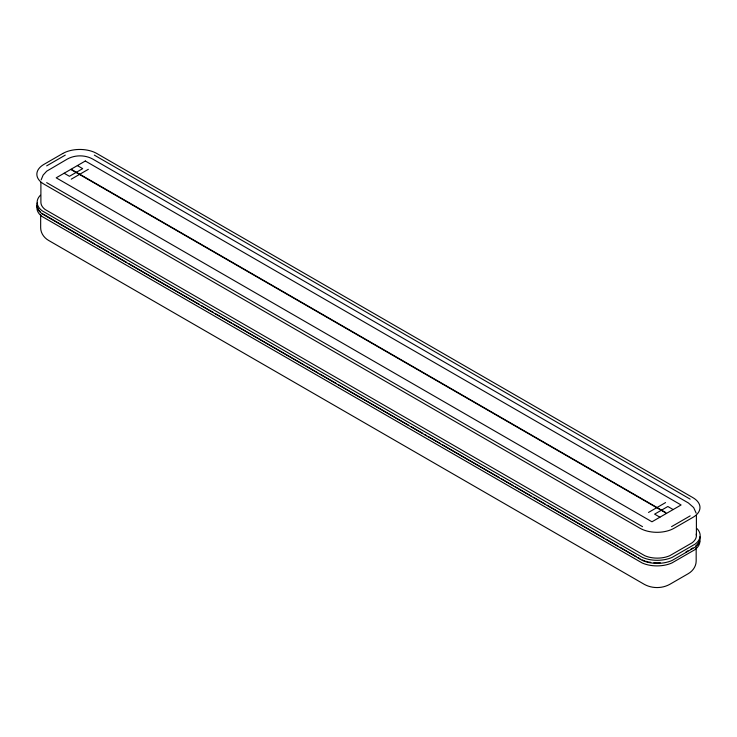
<?xml version="1.0" encoding="UTF-8"?>
<svg xmlns="http://www.w3.org/2000/svg" width="737" height="737" viewBox="0 0 737 737"><rect width="100%" height="100%" fill="white"/><g stroke="black" fill="none" stroke-linecap="round" stroke-linejoin="round"><path stroke-width="1.11" d="M41.152 179.865L43.124 175.093L46.689 171.196L67.38 159.026C75.082 154.807 84.976 154.807 92.669 159.026L688.404 502.966L693.664 507.581L696.143 513.127M46.661 165.862L65.28 155.111M71.268 179.174L88.329 169.326M648.505 512.436L665.566 502.588M671.554 526.651L690.173 515.891M685.99 551.939L687.962 550.797M690.938 549.083L692.909 547.941M94.318 155.111L690.173 499.133M77.385 165.595L82.673 168.653L69.435 176.29L64.137 173.241M673.148 509.562L667.851 506.503L654.613 514.14L659.91 517.199M71.268 169.326L665.566 512.436M70.761 169.418L666.534 513.376M46.661 182.629L642.517 526.651M94.76 244.021L41.945 213.371M96.75 245.172L108.707 252.082M110.707 253.233L126.653 262.436M128.643 263.588L199.414 304.445M201.404 305.597L213.362 312.497M215.361 313.649L231.307 322.861M233.297 324.013L304.068 364.87M306.058 366.022L318.015 372.922M320.015 374.074L335.961 383.277M337.951 384.428L408.722 425.286M410.712 426.437L422.67 433.347M424.669 434.498L426.659 435.65M428.658 436.801L440.615 443.702M442.605 444.853L499.419 477.65M501.409 478.801L513.376 485.711M515.366 486.862L531.313 496.065M533.312 497.217L545.269 504.126M547.259 505.278L604.073 538.074M606.063 539.226L618.03 546.135M620.02 547.278L635.967 556.49M637.966 557.642L639.956 558.793M696.401 515.67L696.401 535.55M696.17 547.757L696.17 561.014C696.179 566.357 692.725 571.157 688.174 573.718L669.684 584.395C661.983 588.614 652.088 588.614 644.387 584.395L48.66 240.455C44.109 237.894 40.664 233.095 40.664 227.742L40.664 214.495M40.894 182.407L40.894 202.279A20.599 11.893 0 0 0 45.15 209.52L644.718 555.68A20.599 11.893 0 0 0 669.804 555.68L692.144 542.782A20.599 11.893 0 0 0 696.225 533.993M696.889 528.512A24.349 14.058 0 0 1 695.12 544.109L672.089 557.402A24.349 14.058 0 0 1 642.434 557.402L42.175 210.837A24.349 14.058 0 0 1 40.406 195.25M699.938 536.766A24.349 14.058 0 0 1 695.12 547.158L672.089 560.461A24.349 14.058 0 0 1 642.434 560.461L42.175 213.896A24.349 14.058 0 0 1 37.145 205.337M699.92 541.133A24.349 14.058 0 0 1 694.89 549.691L671.858 562.994A24.349 14.058 0 0 1 642.213 562.994L41.945 216.429A24.349 14.058 0 0 1 37.126 206.038M699.091 541.713A24.349 14.058 0 0 1 695.516 546.145M660.214 562.718A24.349 14.058 0 0 1 653.857 562.718M650.734 562.359A24.349 14.058 0 0 1 648.707 561.99M647.712 561.769A24.349 14.058 0 0 1 645.787 561.253M644.857 560.958A24.349 14.058 0 0 1 642.213 559.936M40.176 211.841A24.349 14.058 0 0 1 37.126 202.979M62.719 153.536L43.925 164.388A24.155 13.948 0 0 0 43.925 184.112L639.956 528.226A24.155 13.948 0 0 0 674.115 528.226L692.909 517.374A24.155 13.948 0 0 0 692.909 497.65L96.879 153.536A24.155 13.948 0 0 0 62.719 153.536M85.326 161.007L56.196 177.82L651.969 521.787L681.089 504.974L85.326 161.007"/></g></svg>
